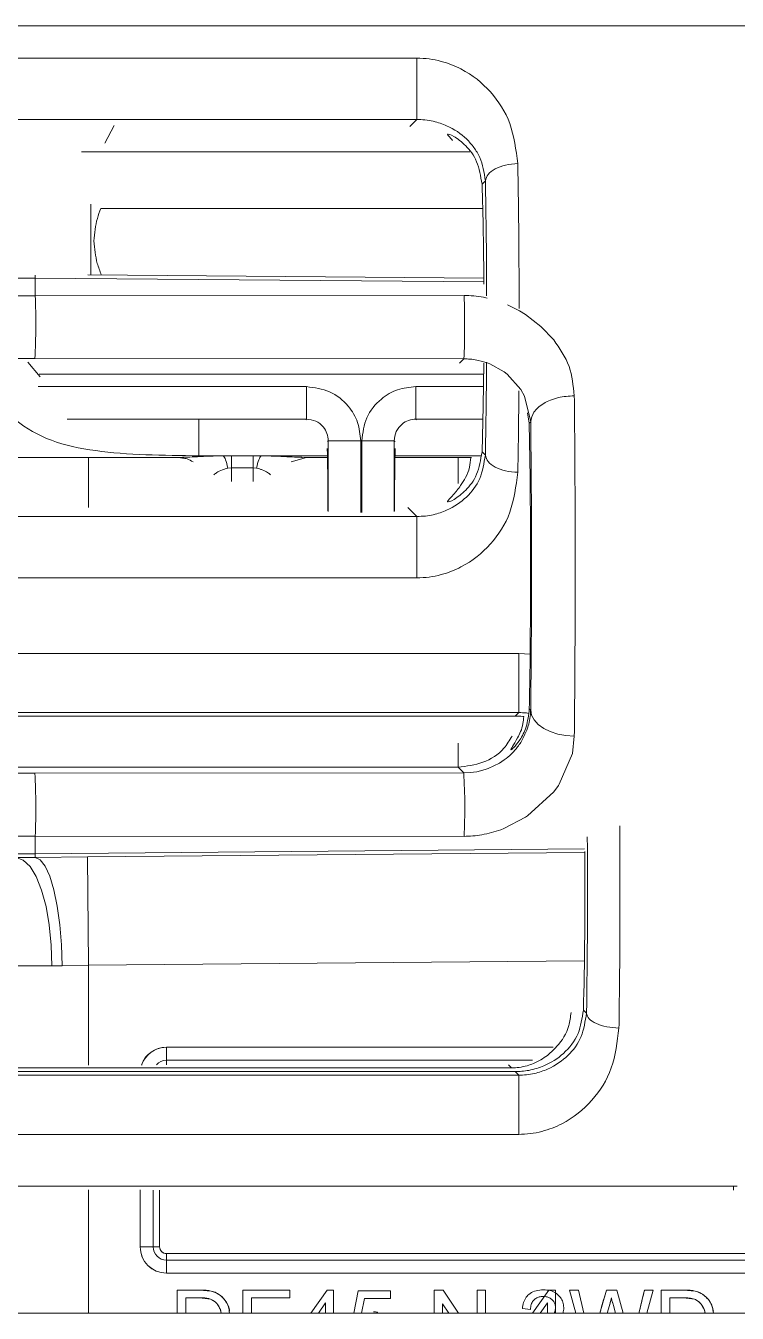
# Model space of a CAD drawing. Header units: millimetres. Extents: x 169 to 14583, y -399 to 10804.
# Drawn here: x 11714.7 to 11747.6, y 2020.9 to 2080.4 of the extents above; entities that cross this region are included whole.
import ezdxf

# ---------------------------------------------------------------- set-up
doc = ezdxf.new("R2010")
doc.units = ezdxf.units.MM
doc.header["$LTSCALE"] = 35

msp = doc.modelspace()

# ---------------------------------------------------------------- linework, layer by layer
at = {"color": 7, "linetype": 'Continuous', "lineweight": 18}
for p, q in [((11748.143, 2080.358), (11688.243, 2080.358)), ((11697.471, 2078.862), (11732.814, 2078.862)), ((11697.471, 2076.03), (11732.814, 2076.03)), ((11718.826, 2075.747), (11718.394, 2074.936)), ((11732.814, 2076.03), (11732.492, 2075.707)), ((11717.316, 2074.532), (11735.262, 2074.532)), ((11735.977, 2073.196), (11735.823, 2073.042)), ((11717.743, 2072.116), (11717.743, 2068.854)), ((11718.211, 2071.919), (11735.852, 2071.919)), ((11715.179, 2068.839), (11715.179, 2068.703)), ((11715.179, 2068.703), (11715.179, 2067.89)), ((11715.179, 2068.703), (11735.906, 2068.522)), ((11735.906, 2068.694), (11717.617, 2068.853)), ((11714.306, 2067.89), (11715.179, 2067.89)), ((11715.179, 2067.89), (11734.992, 2067.901)), ((11735.895, 2067.815), (11736.062, 2067.769)), ((11737.005, 2067.468), (11737.551, 2067.191)), ((11737.551, 2067.191), (11737.832, 2067.017)), ((11737.832, 2067.017), (11738.545, 2066.471)), ((11738.545, 2066.471), (11739.139, 2065.845)), ((11714.319, 2064.982), (11715.166, 2064.982)), ((11715.407, 2064.138), (11714.843, 2064.812)), ((11715.166, 2064.982), (11734.979, 2064.973)), ((11734.779, 2064.774), (11734.979, 2064.973)), ((11735.588, 2064.915), (11735.841, 2064.856)), ((11735.841, 2064.856), (11736.113, 2064.768)), ((11735.879, 2062.785), (11735.903, 2064.769)), ((11736.113, 2064.768), (11736.185, 2064.74)), ((11735.897, 2064.268), (11715.364, 2064.268)), ((11736.185, 2064.74), (11736.851, 2064.373)), ((11736.851, 2064.373), (11736.987, 2064.268)), ((11736.987, 2064.268), (11737.618, 2063.559)), ((11715.318, 2063.689), (11727.717, 2063.689)), ((11732.768, 2063.689), (11735.89, 2063.689)), ((11737.618, 2063.559), (11737.787, 2063.253)), ((11737.787, 2063.253), (11738.071, 2062.066)), ((11735.879, 2062.785), (11735.823, 2060.678)), ((11738.009, 2062.004), (11737.926, 2062.482)), ((11716.658, 2062.189), (11727.717, 2062.189)), ((11727.686, 2062.157), (11727.717, 2062.189)), ((11732.768, 2062.189), (11735.863, 2062.189)), ((11732.8, 2062.157), (11732.768, 2062.189)), ((11738.009, 2062.004), (11738.071, 2062.066)), ((11738.046, 2059.484), (11738.009, 2062.004)), ((11728.677, 2061.149), (11728.717, 2061.189)), ((11728.717, 2061.189), (11728.717, 2057.926)), ((11730.217, 2061.189), (11730.217, 2057.875)), ((11730.269, 2057.875), (11730.269, 2061.189)), ((11731.768, 2057.926), (11731.768, 2061.189)), ((11731.808, 2061.149), (11731.768, 2061.189)), ((11735.823, 2060.678), (11735.977, 2060.524)), ((11711.743, 2060.419), (11721.778, 2060.419)), ((11717.643, 2060.419), (11717.643, 2058.111)), ((11721.778, 2060.419), (11721.989, 2060.385)), ((11722.743, 2060.497), (11723.864, 2060.497)), ((11723.864, 2060.497), (11724.243, 2060.5)), ((11724.243, 2060.5), (11725.243, 2060.5)), ((11725.243, 2060.5), (11725.622, 2060.497)), ((11728.68, 2060.497), (11725.622, 2060.497)), ((11727.009, 2060.218), (11727.707, 2060.419)), ((11727.495, 2060.402), (11727.506, 2060.417)), ((11727.707, 2060.419), (11728.682, 2060.419)), ((11731.803, 2060.419), (11735.333, 2060.419)), ((11735.779, 2060.497), (11731.805, 2060.497)), ((11734.715, 2059.21), (11734.715, 2060.419)), ((11724.08, 2059.919), (11724.243, 2059.932)), ((11724.243, 2059.932), (11725.243, 2059.932)), ((11724.243, 2059.313), (11724.243, 2059.932)), ((11725.243, 2059.932), (11725.405, 2059.919)), ((11725.243, 2059.932), (11725.243, 2059.313)), ((11732.814, 2057.69), (11708.856, 2057.69)), ((11732.394, 2058.111), (11732.814, 2057.69)), ((11738.11, 2055.633), (11738.11, 2055.244)), ((11732.814, 2054.857), (11697.471, 2054.857)), ((11696.767, 2051.367), (11737.518, 2051.367)), ((11737.518, 2051.367), (11738.045, 2051.334)), ((11738.009, 2048.813), (11738.071, 2048.752)), ((11696.767, 2048.634), (11737.518, 2048.634)), ((11737.355, 2048.471), (11696.93, 2048.471)), ((11737.518, 2048.634), (11737.355, 2048.471)), ((11740.088, 2047.55), (11739.999, 2046.743)), ((11734.715, 2047.22), (11734.715, 2046.109)), ((11736.849, 2046.444), (11736.631, 2046.299)), ((11739.999, 2046.743), (11739.395, 2045.32)), ((11694.771, 2046.109), (11734.715, 2046.109)), ((11715.166, 2045.836), (11714.319, 2045.836)), ((11734.979, 2045.845), (11715.166, 2045.836)), ((11734.715, 2046.109), (11734.979, 2045.845)), ((11735.278, 2045.859), (11734.979, 2045.845)), ((11735.587, 2045.903), (11735.278, 2045.859)), ((11735.971, 2046), (11735.587, 2045.903)), ((11736.108, 2046.048), (11735.971, 2046)), ((11736.631, 2046.299), (11736.108, 2046.048)), ((11739.356, 2045.263), (11739.137, 2044.969)), ((11739.395, 2045.32), (11739.356, 2045.263)), ((11739.137, 2044.969), (11737.925, 2043.862)), ((11737.83, 2043.799), (11736.824, 2043.274)), ((11737.925, 2043.862), (11737.83, 2043.799)), ((11714.306, 2042.928), (11715.179, 2042.928)), ((11715.179, 2042.928), (11715.179, 2042.115)), ((11734.992, 2042.917), (11715.179, 2042.928)), ((11736.824, 2043.274), (11736.688, 2043.222)), ((11740.564, 2042.336), (11715.179, 2042.115)), ((11717.599, 2041.964), (11740.566, 2042.165)), ((11714.743, 2041.934), (11714.306, 2041.933)), ((11715.179, 2041.938), (11714.743, 2041.934)), ((11715.179, 2042.115), (11715.179, 2041.938)), ((11717.599, 2041.964), (11715.179, 2041.938)), ((11717.643, 2036.965), (11717.599, 2041.964)), ((11715.953, 2036.934), (11716.433, 2036.939)), ((11716.433, 2036.939), (11717.643, 2036.965)), ((11740.548, 2037.165), (11717.643, 2036.965)), ((11717.643, 2036.965), (11717.643, 2032.353)), ((11717.643, 2036.965), (11717.643, 2032.353)), ((11740.507, 2034.894), (11740.651, 2034.75)), ((11721.243, 2033.173), (11721.243, 2032.573)), ((11721.243, 2033.173), (11739.112, 2033.173)), ((11721.243, 2033.173), (11739.112, 2033.173)), ((11737.182, 2032.223), (11697.104, 2032.223)), ((11721.243, 2032.573), (11738.155, 2032.573)), ((11721.243, 2032.363), (11721.243, 2032.573)), ((11737.041, 2032.363), (11737.182, 2032.223)), ((11737.518, 2031.886), (11696.767, 2031.886)), ((11737.355, 2032.049), (11696.93, 2032.049)), ((11737.355, 2032.049), (11737.518, 2031.886)), ((11737.518, 2029.153), (11696.767, 2029.153)), ((11688.643, 2026.765), (11747.443, 2026.765)), ((11747.443, 2026.765), (11747.443, 2026.577)), ((11717.643, 2026.585), (11717.643, 2020.889)), ((11717.643, 2026.585), (11717.643, 2020.889)), ((11720.029, 2023.959), (11720.029, 2026.585)), ((11720.029, 2023.959), (11720.029, 2026.585)), ((11720.629, 2023.959), (11720.629, 2026.58)), ((11720.929, 2026.577), (11720.929, 2023.959)), ((11720.629, 2023.959), (11720.029, 2023.959)), ((11720.929, 2023.959), (11720.629, 2023.959)), ((11721.243, 2023.645), (11756.243, 2023.645)), ((11721.243, 2023.645), (11721.243, 2023.345)), ((11756.243, 2023.345), (11721.243, 2023.345)), ((11721.243, 2022.745), (11721.243, 2023.345)), ((11756.243, 2022.745), (11721.243, 2022.745)), ((11756.243, 2022.745), (11721.243, 2022.745)), ((11721.743, 2021.959), (11721.743, 2020.889)), ((11721.743, 2021.959), (11722.776, 2021.959)), ((11722.776, 2021.959), (11723.311, 2021.916)), ((11724.778, 2021.959), (11724.778, 2020.889)), ((11726.947, 2021.959), (11724.778, 2021.959)), ((11726.947, 2021.605), (11726.947, 2021.959)), ((11728.664, 2021.959), (11727.91, 2020.889)), ((11728.965, 2021.959), (11728.664, 2021.959)), ((11728.965, 2020.889), (11728.965, 2021.959)), ((11734.026, 2021.959), (11733.618, 2021.959)), ((11733.618, 2021.959), (11733.618, 2020.889)), ((11734.742, 2020.889), (11734.026, 2021.959)), ((11735.601, 2021.959), (11735.601, 2020.889)), ((11735.982, 2021.959), (11735.601, 2021.959)), ((11735.982, 2020.889), (11735.982, 2021.959)), ((11738.159, 2020.889), (11738.912, 2021.959)), ((11738.912, 2021.959), (11739.213, 2021.959)), ((11739.213, 2021.959), (11739.213, 2020.889)), ((11740.156, 2020.889), (11739.872, 2021.959)), ((11739.872, 2021.959), (11740.279, 2021.959)), ((11740.279, 2021.959), (11740.527, 2020.889)), ((11740.279, 2021.959), (11740.528, 2020.889)), ((11741.267, 2020.889), (11741.568, 2021.959)), ((11741.568, 2021.959), (11742.047, 2021.959)), ((11742.047, 2021.959), (11742.35, 2020.889)), ((11742.047, 2021.959), (11742.35, 2020.889)), ((11743.331, 2021.959), (11743.73, 2021.959)), ((11743.73, 2021.959), (11743.436, 2020.889)), ((11744.1, 2020.889), (11744.1, 2021.959)), ((11745.133, 2021.959), (11744.1, 2021.959)), ((11745.668, 2021.916), (11745.133, 2021.959)), ((11722.77, 2021.605), (11722.14, 2021.605)), ((11722.14, 2021.605), (11722.14, 2020.889)), ((11722.14, 2021.605), (11722.77, 2021.605)), ((11722.14, 2020.889), (11722.14, 2021.605)), ((11723.284, 2021.544), (11722.77, 2021.605)), ((11725.175, 2021.605), (11726.947, 2021.605)), ((11725.175, 2021.605), (11725.175, 2020.889)), ((11728.264, 2020.889), (11728.596, 2021.367)), ((11728.596, 2021.367), (11728.596, 2020.889)), ((11730.103, 2021.918), (11729.908, 2020.889)), ((11731.595, 2021.918), (11730.103, 2021.918)), ((11730.261, 2020.889), (11730.397, 2021.566)), ((11730.397, 2021.566), (11731.595, 2021.566)), ((11731.595, 2021.566), (11731.595, 2021.918)), ((11738.513, 2020.889), (11738.845, 2021.367)), ((11738.845, 2021.367), (11738.845, 2020.889)), ((11741.798, 2021.597), (11741.71, 2021.244)), ((11744.497, 2021.605), (11745.127, 2021.605)), ((11744.497, 2020.889), (11744.497, 2021.605)), ((11745.127, 2021.605), (11745.641, 2021.544)), ((11673.743, 2020.889), (11803.743, 2020.889)), ((11733.999, 2021.317), (11734.285, 2020.889)), ((11733.999, 2020.889), (11733.999, 2021.317)), ((11738.065, 2021.065), (11737.687, 2021.103)), ((11741.71, 2021.244), (11741.61, 2020.889)), ((11741.71, 2021.244), (11741.61, 2020.889)), ((11741.991, 2020.889), (11741.892, 2021.244))]:
    msp.add_line(p, q, dxfattribs=at)
at = {"color": 7, "linetype": 'Continuous', "lineweight": 18, "flags": 128}
for points in [[(11740.088, 2047.55), (11739.699, 2047.574), (11739.324, 2047.643), (11738.977, 2047.755), (11738.673, 2047.904), (11738.421, 2048.086), (11738.233, 2048.293), (11738.115, 2048.518), (11738.071, 2048.752)], [(11715.953, 2036.934), (11715.923, 2037.897), (11715.831, 2038.825), (11715.681, 2039.681), (11715.477, 2040.435), (11715.228, 2041.057), (11714.942, 2041.525), (11714.631, 2041.821), (11714.306, 2041.933)], [(11715.179, 2041.938), (11715.414, 2041.829), (11715.641, 2041.536), (11715.853, 2041.07), (11716.041, 2040.448), (11716.199, 2039.693), (11716.319, 2038.835), (11716.398, 2037.905), (11716.433, 2036.939)], [(11722.776, 2021.959), (11722.198, 2021.959), (11721.743, 2021.959)], [(11743.071, 2020.889), (11743.097, 2020.995), (11743.272, 2021.717), (11743.316, 2021.898), (11743.327, 2021.944), (11743.33, 2021.955), (11743.33, 2021.958), (11743.331, 2021.959), (11743.331, 2021.959), (11743.331, 2021.959), (11743.331, 2021.959), (11743.331, 2021.959)]]:
    msp.add_lwpolyline(points, dxfattribs=at)
at = {"color": 7, "linetype": 'Continuous', "lineweight": 18}
for centre, radius, start, end in [((11714.743, 2018.698), 50.008, 90, 90.49992), ((11714.743, 2018.698), 50.008, 89.50008, 90), ((11685.08, 2066.571), 30.128, 356.97612, 2.50802), ((11685.08, 2044.247), 30.128, 357.49198, 3.02388), ((11708.351, 2044.262), 26.675, 357.11055, 3.40182), ((11714.743, 2092.12), 50.008, 269.50008, 270), ((11714.743, 2092.12), 50.008, 270, 270.49992), ((11721.243, 2031.959), 1.214, 90.00018, 161.05962), ((11721.243, 2031.959), 0.614, 90, 139.22717), ((11747.615, 2029.986), 3.226, 266.93113, 269.99812), ((11747.616, 2028.769), 2.011, 265.0632, 268.34664), ((11721.243, 2023.959), 1.214, 180.00018, 269.99982), ((11721.243, 2023.959), 0.614, 180, 270), ((11721.243, 2023.959), 0.314, 180, 270)]:
    msp.add_arc(centre, radius, start, end, dxfattribs=at)
for centre, major_axis, ratio, start_param, end_param in [((11740.278, 2040.26), (0, 12), 0.034921, 4.235349, 4.933169), ((11740.277, 2040.26), (0, 8.5), 0.034921, 4.029179, 4.94495), ((11747.615, 2025.76), (0, 1), 0.910559, 0.000025, 0.063262), ((11720.507, 2021.214), (-3.014, -0.576), 0.156805, 3.488566, 3.830385), ((11742.864, 2021.214), (-3.014, -0.576), 0.156805, 3.488565, 3.830382)]:
    msp.add_ellipse(centre, major_axis=major_axis, ratio=ratio, start_param=start_param, end_param=end_param, dxfattribs=at)
for points, knots in [([(11732.814, 2078.862), (11733.003, 2078.855), (11733.397, 2078.839), (11734.116, 2078.687), (11735.172, 2078.264), (11736.274, 2077.356), (11737.227, 2075.899), (11737.392, 2074.629), (11737.476, 2073.988)], [0, 0, 0, 0, 0.06115, 0.127566, 0.252218, 0.498735, 0.747173, 1, 1, 1, 1]), ([(11732.814, 2076.03), (11732.94, 2076.026), (11733.211, 2076.016), (11733.699, 2075.927), (11734.407, 2075.681), (11734.999, 2075.272), (11735.456, 2074.744), (11735.824, 2074.153), (11735.916, 2073.576), (11735.977, 2073.196)], [0, 0, 0, 0, 0.0560514, 0.1202056, 0.245923, 0.5022288, 0.6299876, 0.7561163, 1, 1, 1, 1]), ([(11734.453, 2075.065), (11734.434, 2075.088), (11734.267, 2075.296), (11734.135, 2075.396), (11734.494, 2075.296), (11735.074, 2074.857), (11735.634, 2074.146), (11735.76, 2073.41), (11735.823, 2073.042)], [0, 0, 0, 0, 0.025064, 0.219851, 0.411847, 0.6099, 0.805097, 1, 1, 1, 1]), ([(11737.476, 2073.988), (11737.283, 2073.973), (11736.897, 2073.944), (11736.408, 2073.76), (11736.059, 2073.501), (11736.004, 2073.298), (11735.977, 2073.196)], [0, 0, 0, 0, 0.249993, 0.5, 0.750007, 1, 1, 1, 1]), ([(11737.476, 2073.988), (11737.496, 2072.732), (11737.53, 2070.621), (11737.535, 2068.257), (11737.537, 2067.299)], [0, 0, 0, 0, 0.59475, 1, 1, 1, 1]), ([(11735.977, 2073.196), (11735.997, 2072.083), (11736.029, 2070.403), (11736.034, 2068.521), (11736.035, 2067.887)], [0, 0, 0, 0, 0.662683, 1, 1, 1, 1]), ([(11735.909, 2068.419), (11735.902, 2069.227), (11735.887, 2070.974), (11735.845, 2072.319), (11735.823, 2073.042)], [0, 0, 0, 0, 0.46231, 1, 1, 1, 1]), ([(11717.884, 2070.419), (11717.922, 2070.776), (11717.977, 2071.309), (11718.153, 2071.768), (11718.211, 2071.919)], [0, 0, 0, 0, 0.670811, 1, 1, 1, 1]), ([(11718.235, 2068.848), (11718.168, 2069.023), (11717.982, 2069.505), (11717.922, 2070.063), (11717.884, 2070.419)], [0, 0, 0, 0, 0.3631775, 1, 1, 1, 1]), ([(11734.992, 2067.901), (11735.143, 2067.897), (11735.461, 2067.888), (11735.746, 2067.84), (11735.895, 2067.815)], [0, 0, 0, 0, 0.4749241, 1, 1, 1, 1]), ([(11734.992, 2067.901), (11734.995, 2067.848), (11735.003, 2067.732), (11735.013, 2067.383), (11735.018, 2066.964), (11735.02, 2066.567), (11735.019, 2066.358), (11735.019, 2066.253)], [0, 0, 0, 0, 0.194777, 0.429869, 0.702392, 0.849562, 1, 1, 1, 1]), ([(11735.019, 2066.253), (11735.018, 2066.149), (11735.017, 2065.945), (11735.012, 2065.585), (11735.003, 2065.245), (11734.991, 2065.016), (11734.983, 2064.986), (11734.979, 2064.973)], [0, 0, 0, 0, 0.150438, 0.297608, 0.570131, 0.805223, 1, 1, 1, 1]), ([(11739.139, 2065.845), (11739.411, 2065.457), (11739.929, 2064.721), (11740.037, 2063.735), (11740.088, 2063.268)], [0, 0, 0, 0, 0.526668, 1, 1, 1, 1]), ([(11722.743, 2060.497), (11721.916, 2060.504), (11720.255, 2060.518), (11717.917, 2060.689), (11715.855, 2061.133), (11714.231, 2062.049), (11713.144, 2063.297), (11712.772, 2064.424), (11712.619, 2064.887)], [0, 0, 0, 0, 0.173607, 0.34878, 0.526424, 0.706046, 0.879089, 1, 1, 1, 1]), ([(11734.979, 2064.973), (11735.081, 2064.97), (11735.303, 2064.964), (11735.489, 2064.932), (11735.588, 2064.915)], [0, 0, 0, 0, 0.461815, 1, 1, 1, 1]), ([(11736.029, 2064.812), (11736.026, 2064.26), (11736.021, 2062.73), (11735.994, 2061.385), (11735.977, 2060.524)], [0, 0, 0, 0, 0.3601929, 1, 1, 1, 1]), ([(11727.717, 2063.689), (11728.084, 2063.642), (11728.817, 2063.547), (11729.639, 2062.878), (11730.129, 2062.054), (11730.188, 2061.477), (11730.217, 2061.189)], [0, 0, 0, 0, 0.279613, 0.55924, 0.779626, 1, 1, 1, 1]), ([(11730.269, 2061.189), (11730.316, 2061.556), (11730.41, 2062.289), (11731.079, 2063.111), (11731.903, 2063.601), (11732.48, 2063.66), (11732.768, 2063.689)], [0, 0, 0, 0, 0.2796127, 0.5592401, 0.7796256, 1, 1, 1, 1]), ([(11737.522, 2063.497), (11737.521, 2063.236), (11737.516, 2061.883), (11737.494, 2060.693), (11737.476, 2059.732)], [0, 0, 0, 0, 0.19208, 1, 1, 1, 1]), ([(11740.088, 2063.268), (11739.837, 2063.251), (11739.451, 2063.225), (11738.984, 2063.075), (11738.662, 2062.92), (11738.402, 2062.728), (11738.147, 2062.449), (11738.101, 2062.217), (11738.071, 2062.066)], [0, 0, 0, 0, 0.2395289, 0.3684069, 0.5, 0.6315931, 0.7604711, 1, 1, 1, 1]), ([(11740.088, 2063.268), (11740.094, 2062.67), (11740.106, 2061.485), (11740.122, 2058.878), (11740.125, 2056.788), (11740.127, 2055.409)], [0, 0, 0, 0, 0.257154, 0.509794, 1, 1, 1, 1]), ([(11722.743, 2060.497), (11722.743, 2060.553), (11722.743, 2060.663), (11722.743, 2061.134), (11722.743, 2061.66), (11722.743, 2062.031), (11722.743, 2062.163)], [0, 0, 0, 0, 0.281748, 0.563495, 0.845243, 1, 1, 1, 1]), ([(11727.717, 2062.189), (11727.864, 2062.17), (11728.157, 2062.133), (11728.486, 2061.865), (11728.682, 2061.535), (11728.705, 2061.304), (11728.717, 2061.189)], [0, 0, 0, 0, 0.279664, 0.559221, 0.77957, 1, 1, 1, 1]), ([(11731.768, 2061.189), (11731.787, 2061.336), (11731.825, 2061.629), (11732.093, 2061.958), (11732.422, 2062.154), (11732.653, 2062.177), (11732.768, 2062.189)], [0, 0, 0, 0, 0.279664, 0.559221, 0.77957, 1, 1, 1, 1]), ([(11738.071, 2062.066), (11738.082, 2061.093), (11738.104, 2059.125), (11738.108, 2056.806), (11738.11, 2055.633)], [0, 0, 0, 0, 0.494505, 1, 1, 1, 1]), ([(11728.706, 2057.945), (11728.706, 2058.108), (11728.704, 2058.689), (11728.696, 2059.564), (11728.684, 2060.404), (11728.675, 2060.713), (11728.671, 2060.834)], [0, 0, 0, 0, 0.133564, 0.477805, 0.797066, 1, 1, 1, 1]), ([(11731.779, 2057.941), (11731.78, 2058.111), (11731.781, 2058.694), (11731.789, 2059.59), (11731.801, 2060.419), (11731.811, 2060.723), (11731.814, 2060.828)], [0, 0, 0, 0, 0.140306, 0.480734, 0.821147, 1, 1, 1, 1]), ([(11735.304, 2060.419), (11735.288, 2060.263), (11735.23, 2059.715), (11734.927, 2059.257), (11734.708, 2058.944), (11734.633, 2058.852), (11734.613, 2058.828), (11734.607, 2058.821), (11734.529, 2058.729), (11734.316, 2058.496), (11734.126, 2058.304), (11734.499, 2058.43), (11735.076, 2058.865), (11735.635, 2059.574), (11735.76, 2060.31), (11735.823, 2060.678)], [0, 0, 0, 0, 0.0539874, 0.1892104, 0.2384439, 0.2515385, 0.2552042, 0.2563166, 0.2569487, 0.3246559, 0.4595862, 0.5944913, 0.7297699, 0.8649857, 1, 1, 1, 1]), ([(11721.778, 2060.419), (11722.061, 2060.427), (11722.499, 2060.439), (11723.24, 2060.481), (11723.66, 2060.492), (11723.864, 2060.497)], [0, 0, 0, 0, 0.481485, 0.747851, 1, 1, 1, 1]), ([(11721.989, 2060.385), (11722.06, 2060.378), (11722.231, 2060.362), (11722.384, 2060.267), (11722.474, 2060.212)], [0, 0, 0, 0, 0.416198, 1, 1, 1, 1]), ([(11724.08, 2059.919), (11724.047, 2060.065), (11723.981, 2060.357), (11723.903, 2060.45), (11723.864, 2060.497)], [0, 0, 0, 0, 0.5, 1, 1, 1, 1]), ([(11725.622, 2060.497), (11725.583, 2060.45), (11725.504, 2060.357), (11725.438, 2060.065), (11725.405, 2059.919)], [0, 0, 0, 0, 0.5, 1, 1, 1, 1]), ([(11727.707, 2060.419), (11727.425, 2060.427), (11726.987, 2060.439), (11726.246, 2060.481), (11725.826, 2060.492), (11725.622, 2060.497)], [0, 0, 0, 0, 0.481463, 0.747835, 1, 1, 1, 1]), ([(11735.977, 2060.524), (11735.914, 2060.145), (11735.786, 2059.372), (11735.135, 2058.553), (11734.409, 2058.038), (11733.703, 2057.795), (11733.218, 2057.705), (11732.948, 2057.695), (11732.814, 2057.69)], [0, 0, 0, 0, 0.244085, 0.497605, 0.753993, 0.87977, 0.940759, 1, 1, 1, 1]), ([(11737.476, 2059.732), (11737.283, 2059.747), (11736.897, 2059.776), (11736.408, 2059.96), (11736.059, 2060.219), (11736.004, 2060.422), (11735.977, 2060.524)], [0, 0, 0, 0, 0.25, 0.5, 0.75, 1, 1, 1, 1]), ([(11724.08, 2059.919), (11723.993, 2059.898), (11723.789, 2059.848), (11723.577, 2059.734), (11723.481, 2059.653), (11723.44, 2059.62)], [0, 0, 0, 0, 0.303663, 0.708571, 1, 1, 1, 1]), ([(11726.046, 2059.62), (11726.006, 2059.654), (11725.913, 2059.732), (11725.728, 2059.825), (11725.549, 2059.891), (11725.451, 2059.91), (11725.405, 2059.919)], [0, 0, 0, 0, 0.290838, 0.674561, 0.849028, 1, 1, 1, 1]), ([(11737.476, 2059.732), (11737.392, 2059.091), (11737.227, 2057.82), (11736.273, 2056.364), (11735.172, 2055.456), (11734.116, 2055.033), (11733.397, 2054.88), (11733.003, 2054.865), (11732.814, 2054.857)], [0, 0, 0, 0, 0.252889, 0.501297, 0.747799, 0.872461, 0.93881, 1, 1, 1, 1]), ([(11738.009, 2048.813), (11738.022, 2049.538), (11738.046, 2050.94), (11738.064, 2053.766), (11738.066, 2056.74), (11738.053, 2058.564), (11738.046, 2059.484)], [0, 0, 0, 0, 0.2586734, 0.4999916, 0.7477695, 1, 1, 1, 1]), ([(11740.127, 2055.409), (11740.125, 2054.03), (11740.122, 2051.94), (11740.106, 2049.332), (11740.094, 2048.148), (11740.088, 2047.55)], [0, 0, 0, 0, 0.490297, 0.742914, 1, 1, 1, 1]), ([(11738.11, 2055.244), (11738.108, 2054.07), (11738.104, 2051.73), (11738.082, 2049.743), (11738.071, 2048.752)], [0, 0, 0, 0, 0.501422, 1, 1, 1, 1]), ([(11737.752, 2048.445), (11737.741, 2048.335), (11737.703, 2047.922), (11737.459, 2047.444), (11737.209, 2047.021), (11737.072, 2046.813), (11737.46, 2047.145), (11737.899, 2047.928), (11737.973, 2048.518), (11738.009, 2048.813)], [0, 0, 0, 0, 0.049599, 0.185673, 0.321678, 0.457433, 0.72824, 0.864185, 1, 1, 1, 1]), ([(11738.071, 2048.752), (11738.071, 2048.739), (11738.064, 2048.492), (11737.986, 2047.956), (11737.747, 2047.504), (11737.617, 2047.257)], [0, 0, 0, 0, 0.023661, 0.4679706, 1, 1, 1, 1]), ([(11737.355, 2048.471), (11737.477, 2048.469), (11737.617, 2048.468), (11737.735, 2048.448), (11737.752, 2048.445)], [0, 0, 0, 0, 0.862739, 1, 1, 1, 1]), ([(11737.518, 2048.634), (11737.64, 2048.632), (11737.797, 2048.63), (11737.939, 2048.604), (11737.972, 2048.598)], [0, 0, 0, 0, 0.772051, 1, 1, 1, 1]), ([(11734.715, 2046.109), (11735.104, 2046.156), (11735.882, 2046.251), (11736.783, 2046.82), (11737.096, 2047.354), (11737.21, 2047.549)], [0, 0, 0, 0, 0.388127, 0.776255, 1, 1, 1, 1]), ([(11737.617, 2047.257), (11737.52, 2047.119), (11737.419, 2046.975), (11737.267, 2046.809), (11737.123, 2046.659), (11736.965, 2046.535), (11736.849, 2046.444)], [0, 0, 0, 0, 0.4411748, 0.4603775, 0.6048366, 1, 1, 1, 1]), ([(11742.185, 2043.398), (11742.19, 2042.356), (11742.201, 2040.264), (11742.189, 2037.033), (11742.163, 2035.058), (11742.15, 2034.061)], [0, 0, 0, 0, 0.329674, 0.661593, 1, 1, 1, 1]), ([(11736.688, 2043.222), (11736.41, 2043.134), (11736.021, 2043.011), (11735.41, 2042.929), (11735.127, 2042.921), (11734.992, 2042.917)], [0, 0, 0, 0, 0.564015, 0.792885, 1, 1, 1, 1]), ([(11715.953, 2036.934), (11715.491, 2036.934), (11714.559, 2036.936), (11713.517, 2036.915), (11712.788, 2036.879), (11712.693, 2036.845), (11712.643, 2036.827)], [0, 0, 0, 0, 0.247505, 0.499976, 0.736892, 1, 1, 1, 1]), ([(11737.182, 2032.223), (11737.303, 2032.228), (11737.568, 2032.239), (11738.017, 2032.342), (11738.419, 2032.514), (11738.869, 2032.8), (11739.383, 2033.292), (11739.84, 2033.946), (11739.913, 2034.573), (11739.937, 2034.78)], [0, 0, 0, 0, 0.064705, 0.141404, 0.282986, 0.383121, 0.568558, 0.857094, 1, 1, 1, 1]), ([(11737.355, 2032.049), (11737.459, 2032.052), (11737.683, 2032.059), (11738.164, 2032.131), (11738.859, 2032.348), (11739.632, 2032.863), (11740.326, 2033.712), (11740.449, 2034.518), (11740.507, 2034.894)], [0, 0, 0, 0, 0.047769, 0.103169, 0.248682, 0.499333, 0.765889, 1, 1, 1, 1]), ([(11740.651, 2034.75), (11740.592, 2034.373), (11740.472, 2033.603), (11739.826, 2032.761), (11739.081, 2032.227), (11738.36, 2031.981), (11737.888, 2031.898), (11737.638, 2031.89), (11737.518, 2031.886)], [0, 0, 0, 0, 0.2434643, 0.4965707, 0.7523922, 0.8781258, 0.9416351, 1, 1, 1, 1]), ([(11742.15, 2034.061), (11741.957, 2034.074), (11741.572, 2034.099), (11741.082, 2034.26), (11740.734, 2034.485), (11740.678, 2034.662), (11740.651, 2034.75)], [0, 0, 0, 0, 0.25, 0.5, 0.749999, 1, 1, 1, 1]), ([(11742.15, 2034.061), (11742.071, 2033.425), (11741.915, 2032.163), (11740.965, 2030.672), (11739.831, 2029.733), (11738.762, 2029.315), (11738.067, 2029.174), (11737.698, 2029.16), (11737.518, 2029.153)], [0, 0, 0, 0, 0.252932, 0.501548, 0.748333, 0.873173, 0.938117, 1, 1, 1, 1]), ([(11720.106, 2032.351), (11720.111, 2032.375), (11720.142, 2032.556), (11720.372, 2032.835), (11720.763, 2033.119), (11721.083, 2033.155), (11721.243, 2033.173)], [0, 0, 0, 0, 0.049621, 0.3663, 0.683007, 1, 1, 1, 1]), ([(11721.243, 2022.745), (11721.084, 2022.763), (11720.766, 2022.8), (11720.364, 2023.08), (11720.083, 2023.481), (11720.047, 2023.8), (11720.029, 2023.959)], [0, 0, 0, 0, 0.249942, 0.499872, 0.749823, 1, 1, 1, 1]), ([(11720.929, 2023.959), (11720.933, 2023.919), (11720.939, 2023.859), (11720.978, 2023.785), (11721.019, 2023.736), (11721.069, 2023.695), (11721.142, 2023.656), (11721.203, 2023.649), (11721.243, 2023.645)], [0, 0, 0, 0, 0.239444, 0.36822, 0.499999, 0.628777, 0.760556, 1, 1, 1, 1]), ([(11737.687, 2021.103), (11737.701, 2021.201), (11737.728, 2021.386), (11737.852, 2021.63), (11738.048, 2021.824), (11738.328, 2021.951), (11738.545, 2021.965), (11738.66, 2021.972)], [0, 0, 0, 0, 0.2025762, 0.3828741, 0.553818, 0.7631085, 1, 1, 1, 1]), ([(11738.66, 2021.972), (11738.762, 2021.966), (11738.954, 2021.955), (11739.214, 2021.847), (11739.415, 2021.679), (11739.548, 2021.461), (11739.603, 2021.212), (11739.603, 2021.012), (11739.561, 2020.91), (11739.552, 2020.889)], [0, 0, 0, 0, 0.1829717, 0.3472746, 0.500386, 0.6498132, 0.8009841, 0.958286, 1, 1, 1, 1]), ([(11741.267, 2020.889), (11741.284, 2020.948), (11741.384, 2021.305), (11741.485, 2021.662), (11741.568, 2021.959)], [0, 0, 0, 0, 0.166861, 1, 1, 1, 1]), ([(11743.07, 2020.889), (11743.089, 2020.963), (11743.176, 2021.319), (11743.262, 2021.676), (11743.331, 2021.959)], [0, 0, 0, 0, 0.207063, 1, 1, 1, 1]), ([(11744.1, 2021.959), (11744.293, 2021.959), (11744.637, 2021.959), (11744.982, 2021.959), (11745.133, 2021.959)], [0, 0, 0, 0, 0.559986, 1, 1, 1, 1]), ([(11722.77, 2021.605), (11722.882, 2021.605), (11723.056, 2021.604), (11723.224, 2021.56), (11723.284, 2021.544)], [0, 0, 0, 0, 0.644037, 1, 1, 1, 1]), ([(11723.66, 2021.205), (11723.608, 2021.281), (11723.51, 2021.425), (11723.356, 2021.506), (11723.284, 2021.544)], [0, 0, 0, 0, 0.529781, 1, 1, 1, 1]), ([(11723.285, 2021.544), (11723.364, 2021.5), (11723.536, 2021.405), (11723.703, 2021.162), (11723.751, 2020.975), (11723.773, 2020.889)], [0, 0, 0, 0, 0.318517, 0.68774, 1, 1, 1, 1]), ([(11723.311, 2021.916), (11723.391, 2021.894), (11723.55, 2021.848), (11723.684, 2021.75), (11723.75, 2021.701)], [0, 0, 0, 0, 0.501142, 1, 1, 1, 1]), ([(11724.159, 2020.989), (11724.157, 2021.007), (11724.137, 2021.192), (11723.979, 2021.477), (11723.683, 2021.79), (11723.437, 2021.874), (11723.311, 2021.916)], [0, 0, 0, 0, 0.041956, 0.421147, 0.704095, 1, 1, 1, 1]), ([(11723.75, 2021.701), (11723.822, 2021.629), (11723.971, 2021.481), (11724.124, 2021.2), (11724.145, 2020.99), (11724.155, 2020.889)], [0, 0, 0, 0, 0.327691, 0.674857, 1, 1, 1, 1]), ([(11738.653, 2021.668), (11738.591, 2021.663), (11738.472, 2021.655), (11738.31, 2021.585), (11738.175, 2021.464), (11738.08, 2021.284), (11738.07, 2021.141), (11738.065, 2021.065)], [0, 0, 0, 0, 0.196266, 0.375375, 0.548151, 0.760474, 1, 1, 1, 1]), ([(11739.156, 2020.889), (11739.177, 2020.942), (11739.218, 2021.046), (11739.223, 2021.21), (11739.182, 2021.361), (11739.097, 2021.49), (11738.976, 2021.59), (11738.824, 2021.656), (11738.711, 2021.664), (11738.653, 2021.668)], [0, 0, 0, 0, 0.152536, 0.295481, 0.430776, 0.564335, 0.701031, 0.844896, 1, 1, 1, 1]), ([(11741.798, 2021.597), (11741.782, 2021.526), (11741.754, 2021.408), (11741.722, 2021.291), (11741.71, 2021.244)], [0, 0, 0, 0, 0.60099, 1, 1, 1, 1]), ([(11741.892, 2021.244), (11741.87, 2021.325), (11741.842, 2021.429), (11741.81, 2021.547), (11741.801, 2021.584), (11741.798, 2021.597)], [0, 0, 0, 0, 0.687204, 0.890392, 1, 1, 1, 1]), ([(11741.892, 2021.244), (11741.869, 2021.328), (11741.836, 2021.445), (11741.806, 2021.563), (11741.798, 2021.597)], [0, 0, 0, 0, 0.715912, 1, 1, 1, 1]), ([(11745.127, 2021.605), (11745.01, 2021.605), (11744.8, 2021.605), (11744.59, 2021.605), (11744.497, 2021.605)], [0, 0, 0, 0, 0.5596544, 1, 1, 1, 1]), ([(11745.641, 2021.544), (11745.56, 2021.563), (11745.391, 2021.603), (11745.218, 2021.605), (11745.127, 2021.605)], [0, 0, 0, 0, 0.477946, 1, 1, 1, 1]), ([(11745.641, 2021.544), (11745.713, 2021.506), (11745.867, 2021.425), (11745.965, 2021.281), (11746.017, 2021.205)], [0, 0, 0, 0, 0.47073, 1, 1, 1, 1]), ([(11746.127, 2020.889), (11746.125, 2020.906), (11746.112, 2021.041), (11746.012, 2021.239), (11745.836, 2021.443), (11745.704, 2021.511), (11745.642, 2021.544)], [0, 0, 0, 0, 0.061251, 0.478385, 0.752639, 1, 1, 1, 1]), ([(11746.107, 2021.701), (11746.04, 2021.75), (11745.907, 2021.848), (11745.747, 2021.894), (11745.668, 2021.916)], [0, 0, 0, 0, 0.49885, 1, 1, 1, 1]), ([(11745.668, 2021.916), (11745.824, 2021.857), (11746.132, 2021.741), (11746.411, 2021.368), (11746.486, 2021.101), (11746.517, 2020.989)], [0, 0, 0, 0, 0.3725218, 0.7362552, 1, 1, 1, 1]), ([(11746.512, 2020.889), (11746.502, 2020.99), (11746.481, 2021.2), (11746.328, 2021.481), (11746.179, 2021.629), (11746.107, 2021.701)], [0, 0, 0, 0, 0.3251371, 0.6720517, 1, 1, 1, 1]), ([(11723.776, 2020.889), (11723.776, 2020.892), (11723.766, 2021.004), (11723.712, 2021.106), (11723.66, 2021.205)], [0, 0, 0, 0, 0.0276193, 1, 1, 1, 1]), ([(11730.999, 2020.929), (11730.995, 2020.93), (11730.932, 2020.949), (11730.865, 2020.949), (11730.803, 2020.949)], [0, 0, 0, 0, 0.0666347, 1, 1, 1, 1]), ([(11746.017, 2021.205), (11746.069, 2021.106), (11746.123, 2021.004), (11746.133, 2020.892), (11746.133, 2020.889)], [0, 0, 0, 0, 0.972527, 1, 1, 1, 1])]:
    msp.add_open_spline(points, degree=3, knots=knots, dxfattribs=at)
for points in [[(11732.814, 2078.862), (11732.814, 2078.773), (11732.814, 2078.595), (11732.814, 2078.174), (11732.814, 2077.695), (11732.814, 2077.195), (11732.814, 2076.731), (11732.814, 2076.356), (11732.814, 2076.094), (11732.814, 2076.051), (11732.814, 2076.03)], [(11727.717, 2063.689), (11727.717, 2063.494), (11727.717, 2063.106), (11727.717, 2062.613), (11727.717, 2062.265), (11727.717, 2062.214), (11727.717, 2062.189)], [(11732.768, 2063.689), (11732.768, 2063.494), (11732.768, 2063.106), (11732.768, 2062.613), (11732.768, 2062.265), (11732.768, 2062.214), (11732.768, 2062.189)], [(11730.217, 2061.189), (11730.022, 2061.189), (11729.634, 2061.189), (11729.141, 2061.189), (11728.793, 2061.189), (11728.742, 2061.189), (11728.717, 2061.189)], [(11730.269, 2061.189), (11730.463, 2061.189), (11730.852, 2061.189), (11731.344, 2061.189), (11731.692, 2061.189), (11731.743, 2061.189), (11731.768, 2061.189)], [(11724.243, 2059.932), (11724.243, 2060.073), (11724.243, 2060.357), (11724.243, 2060.452), (11724.243, 2060.5)], [(11725.243, 2060.5), (11725.243, 2060.452), (11725.243, 2060.357), (11725.243, 2060.073), (11725.243, 2059.932)], [(11732.814, 2054.857), (11732.814, 2054.947), (11732.814, 2055.125), (11732.814, 2055.546), (11732.814, 2056.025), (11732.814, 2056.525), (11732.814, 2056.989), (11732.814, 2057.364), (11732.814, 2057.626), (11732.814, 2057.669), (11732.814, 2057.69)], [(11737.518, 2051.367), (11737.518, 2051.266), (11737.518, 2051.065), (11737.518, 2050.641), (11737.518, 2050.176), (11737.518, 2049.705), (11737.518, 2049.275), (11737.518, 2048.931), (11737.518, 2048.693), (11737.518, 2048.654), (11737.518, 2048.634)], [(11721.243, 2033.173), (11721.243, 2033.065), (11721.243, 2032.849), (11721.243, 2032.665), (11721.243, 2032.573)], [(11737.518, 2029.153), (11737.518, 2029.253), (11737.518, 2029.455), (11737.518, 2029.879), (11737.518, 2030.344), (11737.518, 2030.815), (11737.518, 2031.245), (11737.518, 2031.589), (11737.518, 2031.827), (11737.518, 2031.866), (11737.518, 2031.886)], [(11720.929, 2023.959), (11720.875, 2023.959), (11720.766, 2023.959), (11720.675, 2023.959), (11720.629, 2023.959)], [(11721.243, 2023.345), (11721.243, 2023.391), (11721.243, 2023.483), (11721.243, 2023.591), (11721.243, 2023.645)]]:
    msp.add_open_spline(points, degree=3, dxfattribs=at)

doc.saveas('drawing.dxf')
